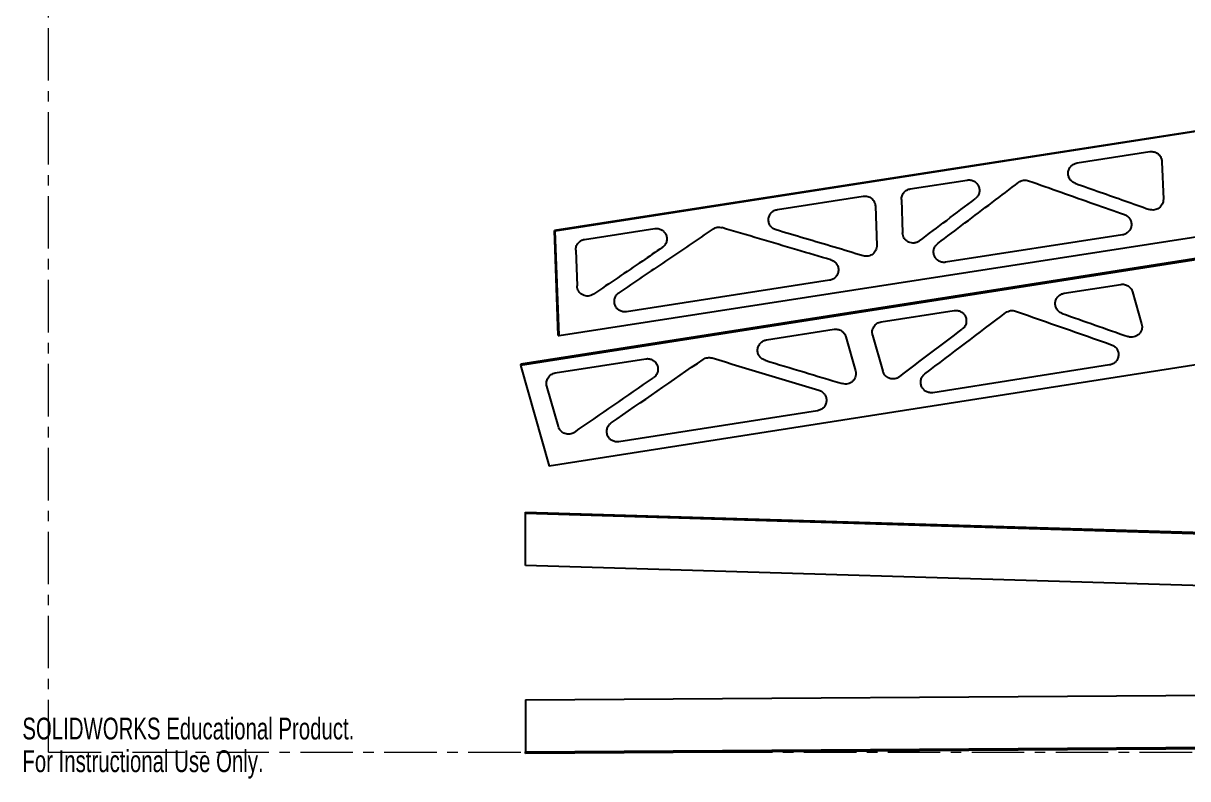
# Model space of a CAD drawing. Header units: inches. Extents: x 0 to 23.8, y 0 to 11.8.
# Drawn here: x 0.01 to 11.11, y 0 to 7.2 of the extents above; entities that cross this region are included whole.
import ezdxf

# ---------------------------------------------------------------- set-up
doc = ezdxf.new("R2010")
doc.units = ezdxf.units.IN
doc.header["$MEASUREMENT"] = 0
doc.linetypes.add('CENTERX2', pattern=[0.8, 0.5, -0.1, 0.1, -0.1])
doc.styles.add('SLDTEXTSTYLE1', font='TXT', dxfattribs={"width": 0.7})

msp = doc.modelspace()

# ---------------------------------------------------------------- linework, layer by layer
at = {"color": 7, "linetype": 'CENTERX2', "lineweight": 18}
for q in [(0.25, 11.75), (23.75, 0.25)]:
    msp.add_line((0.25, 0.25), q, dxfattribs=at)
at = {"color": 7, "linetype": 'Continuous', "lineweight": 25}
for p, q in [((23.489, 8.078), (5.072, 5.221)), ((5.08, 5.219), (23.497, 8.078)), ((5.116, 4.22), (23.534, 7.078)), ((4.747, 3.938), (23.162, 6.822)), ((23.168, 6.829), (4.751, 3.949)), ((10.053, 5.865), (10.748, 5.973)), ((23.435, 5.86), (5.021, 2.977)), ((10.863, 5.877), (10.876, 5.52)), ((8.464, 5.618), (9.007, 5.702)), ((7.197, 5.421), (8.016, 5.549)), ((8.131, 5.453), (8.145, 5.08)), ((8.379, 5.516), (8.391, 5.198)), ((5.08, 5.219), (5.072, 5.221)), ((5.108, 4.222), (5.072, 5.221)), ((5.116, 4.22), (5.08, 5.219)), ((5.359, 5.136), (6.028, 5.24)), ((10.487, 5.18), (8.801, 4.919)), ((5.275, 5.034), (5.287, 4.693)), ((7.694, 4.747), (5.758, 4.446)), ((9.93, 4.623), (10.47, 4.708)), ((10.582, 4.637), (10.669, 4.332)), ((8.186, 4.35), (8.883, 4.459)), ((5.108, 4.222), (5.116, 4.22)), ((7.093, 4.179), (7.738, 4.28)), ((8.105, 4.224), (8.203, 3.88)), ((7.849, 4.209), (7.942, 3.885)), ((5.08, 3.864), (5.943, 3.999)), ((4.751, 3.949), (4.747, 3.938)), ((4.747, 3.938), (5.021, 2.977)), ((10.364, 3.94), (8.679, 3.676)), ((5.109, 3.353), (4.999, 3.737)), ((7.58, 3.504), (5.686, 3.208)), ((4.796, 2.538), (23.641, 1.972)), ((4.796, 2.527), (23.641, 1.958)), ((4.796, 2.029), (4.796, 2.527)), ((23.641, 1.461), (4.796, 2.029)), ((4.796, 0.75), (23.641, 0.873)), ((4.796, 0.75), (4.796, 0.255)), ((4.796, 0.255), (23.641, 0.377)), ((23.641, 0.36), (4.796, 0.238)), ((4.796, 0.238), (4.796, 0.255))]:
    msp.add_line(p, q, dxfattribs=at)
for points, knots in [([(10.748, 5.973), (10.755, 5.974), (10.762, 5.974), (10.776, 5.973), (10.783, 5.972), (10.796, 5.968), (10.803, 5.966), (10.815, 5.959), (10.821, 5.955), (10.832, 5.946), (10.837, 5.941), (10.846, 5.93), (10.85, 5.924), (10.856, 5.912), (10.858, 5.905), (10.862, 5.891), (10.863, 5.884), (10.863, 5.877)], [0, 0, 0, 0, 0.125, 0.125, 0.25, 0.25, 0.375, 0.375, 0.5, 0.5, 0.625, 0.625, 0.75, 0.75, 0.875, 0.875, 1, 1, 1, 1]), ([(10.035, 5.672), (10.025, 5.675), (10.015, 5.681), (9.998, 5.695), (9.99, 5.703), (9.978, 5.721), (9.974, 5.732), (9.969, 5.753), (9.968, 5.764), (9.97, 5.786), (9.973, 5.797), (9.98, 5.812), (9.982, 5.817), (9.989, 5.826), (9.992, 5.83), (10, 5.838), (10.004, 5.842), (10.012, 5.849), (10.017, 5.852), (10.027, 5.857), (10.032, 5.859), (10.042, 5.863), (10.048, 5.864), (10.053, 5.865)], [0, 0, 0, 0, 0.125, 0.125, 0.25, 0.25, 0.375, 0.375, 0.5, 0.5, 0.625, 0.625, 0.6875, 0.6875, 0.75, 0.75, 0.8125, 0.8125, 0.875, 0.875, 0.9375, 0.9375, 1, 1, 1, 1]), ([(8.726, 5.097), (8.899, 5.228), (9.071, 5.358), (9.244, 5.489), (9.329, 5.553), (9.414, 5.617), (9.498, 5.681)], [0.01679595, 0.01679595, 0.01679595, 0.01679595, 0.03329362, 0.03329362, 0.03329362, 0.04139166, 0.04139166, 0.04139166, 0.04139166]), ([(9.007, 5.702), (9.018, 5.704), (9.029, 5.704), (9.051, 5.7), (9.062, 5.696), (9.081, 5.686), (9.09, 5.679), (9.105, 5.662), (9.11, 5.653), (9.119, 5.633), (9.122, 5.622), (9.123, 5.605), (9.123, 5.6), (9.122, 5.589), (9.121, 5.583), (9.118, 5.573), (9.116, 5.567), (9.111, 5.557), (9.109, 5.552), (9.103, 5.543), (9.099, 5.539), (9.092, 5.531), (9.087, 5.527), (9.083, 5.524)], [0, 0, 0, 0, 0.125, 0.125, 0.25, 0.25, 0.375, 0.375, 0.5, 0.5, 0.625, 0.625, 0.6875, 0.6875, 0.75, 0.75, 0.8125, 0.8125, 0.875, 0.875, 0.9375, 0.9375, 1, 1, 1, 1]), ([(9.498, 5.681), (9.505, 5.686), (9.512, 5.69), (9.527, 5.697), (9.535, 5.699), (9.551, 5.701), (9.56, 5.702), (9.576, 5.7), (9.584, 5.698), (9.592, 5.696)], [0, 0, 0, 0, 0.25, 0.25, 0.5, 0.5, 0.75, 0.75, 1, 1, 1, 1]), ([(9.592, 5.696), (9.8, 5.622), (10.007, 5.549), (10.215, 5.476), (10.312, 5.442), (10.408, 5.408), (10.505, 5.373)], [0.00455116, 0.00455116, 0.00455116, 0.00455116, 0.02133226, 0.02133226, 0.02133226, 0.02914692, 0.02914692, 0.02914692, 0.02914692]), ([(10.035, 5.672), (10.115, 5.643), (10.195, 5.615), (10.275, 5.587), (10.431, 5.532), (10.587, 5.477), (10.743, 5.422)], [0.01325517, 0.01325517, 0.01325517, 0.01325517, 0.01972193, 0.01972193, 0.01972193, 0.03230345, 0.03230345, 0.03230345, 0.03230345]), ([(8.016, 5.549), (8.023, 5.55), (8.03, 5.55), (8.044, 5.549), (8.051, 5.548), (8.065, 5.544), (8.071, 5.542), (8.084, 5.535), (8.09, 5.531), (8.101, 5.522), (8.106, 5.517), (8.114, 5.506), (8.118, 5.5), (8.124, 5.488), (8.127, 5.481), (8.13, 5.467), (8.131, 5.461), (8.131, 5.453)], [0, 0, 0, 0, 0.125, 0.125, 0.25, 0.25, 0.375, 0.375, 0.5, 0.5, 0.625, 0.625, 0.75, 0.75, 0.875, 0.875, 1, 1, 1, 1]), ([(8.379, 5.516), (8.379, 5.528), (8.381, 5.54), (8.387, 5.557), (8.389, 5.563), (8.395, 5.573), (8.398, 5.578), (8.406, 5.588), (8.41, 5.592), (8.42, 5.6), (8.425, 5.603), (8.435, 5.609), (8.441, 5.612), (8.452, 5.616), (8.458, 5.617), (8.464, 5.618)], [0, 0, 0, 0, 0.25, 0.25, 0.375, 0.375, 0.5, 0.5, 0.625, 0.625, 0.75, 0.75, 0.875, 0.875, 1, 1, 1, 1]), ([(8.551, 5.122), (8.638, 5.187), (8.724, 5.253), (8.811, 5.318), (8.902, 5.387), (8.992, 5.455), (9.083, 5.524)], [0.01718404, 0.01718404, 0.01718404, 0.01718404, 0.02546042, 0.02546042, 0.02546042, 0.03412455, 0.03412455, 0.03412455, 0.03412455]), ([(10.876, 5.52), (10.876, 5.512), (10.875, 5.504), (10.872, 5.488), (10.869, 5.48), (10.862, 5.466), (10.858, 5.459), (10.848, 5.446), (10.842, 5.441), (10.829, 5.431), (10.821, 5.427), (10.807, 5.421), (10.799, 5.419), (10.783, 5.416), (10.774, 5.416), (10.758, 5.418), (10.75, 5.419), (10.743, 5.422)], [0, 0, 0, 0, 0.125, 0.125, 0.25, 0.25, 0.375, 0.375, 0.5, 0.5, 0.625, 0.625, 0.75, 0.75, 0.875, 0.875, 1, 1, 1, 1]), ([(7.184, 5.227), (7.173, 5.23), (7.163, 5.235), (7.144, 5.248), (7.136, 5.256), (7.124, 5.275), (7.119, 5.285), (7.113, 5.307), (7.112, 5.318), (7.113, 5.341), (7.116, 5.352), (7.125, 5.372), (7.131, 5.382), (7.146, 5.399), (7.155, 5.405), (7.175, 5.416), (7.186, 5.42), (7.197, 5.421)], [0, 0, 0, 0, 0.125, 0.125, 0.25, 0.25, 0.375, 0.375, 0.5, 0.5, 0.625, 0.625, 0.75, 0.75, 0.875, 0.875, 1, 1, 1, 1]), ([(10.505, 5.373), (10.516, 5.37), (10.525, 5.364), (10.543, 5.351), (10.55, 5.342), (10.562, 5.324), (10.566, 5.314), (10.572, 5.292), (10.572, 5.281), (10.57, 5.259), (10.568, 5.248), (10.561, 5.233), (10.558, 5.228), (10.552, 5.219), (10.548, 5.215), (10.541, 5.207), (10.537, 5.203), (10.528, 5.196), (10.523, 5.193), (10.514, 5.188), (10.508, 5.186), (10.498, 5.182), (10.493, 5.181), (10.487, 5.18)], [0, 0, 0, 0, 0.125, 0.125, 0.25, 0.25, 0.375, 0.375, 0.5, 0.5, 0.625, 0.625, 0.6875, 0.6875, 0.75, 0.75, 0.8125, 0.8125, 0.875, 0.875, 0.9375, 0.9375, 1, 1, 1, 1]), ([(6.584, 5.236), (6.433, 5.134), (6.282, 5.032), (6.132, 4.93), (5.983, 4.829), (5.835, 4.729), (5.687, 4.628)], [0.01153273, 0.01153273, 0.01153273, 0.01153273, 0.0254, 0.0254, 0.0254, 0.03905164, 0.03905164, 0.03905164, 0.03905164]), ([(6.028, 5.24), (6.039, 5.242), (6.05, 5.242), (6.072, 5.237), (6.083, 5.234), (6.103, 5.222), (6.111, 5.215), (6.126, 5.198), (6.132, 5.188), (6.14, 5.167), (6.142, 5.156), (6.143, 5.134), (6.142, 5.122), (6.135, 5.101), (6.13, 5.091), (6.117, 5.073), (6.108, 5.065), (6.099, 5.058)], [0, 0, 0, 0, 0.125, 0.125, 0.25, 0.25, 0.375, 0.375, 0.5, 0.5, 0.625, 0.625, 0.75, 0.75, 0.875, 0.875, 1, 1, 1, 1]), ([(6.584, 5.236), (6.59, 5.24), (6.596, 5.243), (6.61, 5.249), (6.617, 5.251), (6.639, 5.254), (6.654, 5.253), (6.668, 5.249)], [0, 0, 0, 0, 0.25, 0.25, 0.5, 0.5, 1, 1, 1, 1]), ([(7.707, 4.942), (7.599, 4.973), (7.491, 5.005), (7.383, 5.037), (7.145, 5.108), (6.906, 5.178), (6.668, 5.249)], [0.01470456, 0.01470456, 0.01470456, 0.01470456, 0.02328779, 0.02328779, 0.02328779, 0.04222354, 0.04222354, 0.04222354, 0.04222354]), ([(8.016, 4.98), (7.83, 5.035), (7.644, 5.091), (7.458, 5.146), (7.366, 5.173), (7.275, 5.2), (7.184, 5.227)], [0.00690659, 0.00690659, 0.00690659, 0.00690659, 0.02170452, 0.02170452, 0.02170452, 0.02896626, 0.02896626, 0.02896626, 0.02896626]), ([(5.275, 5.034), (5.274, 5.046), (5.276, 5.058), (5.282, 5.075), (5.284, 5.081), (5.29, 5.091), (5.294, 5.096), (5.301, 5.106), (5.306, 5.11), (5.315, 5.118), (5.32, 5.121), (5.33, 5.127), (5.336, 5.13), (5.347, 5.134), (5.353, 5.135), (5.359, 5.136)], [0, 0, 0, 0, 0.25, 0.25, 0.375, 0.375, 0.5, 0.5, 0.625, 0.625, 0.75, 0.75, 0.875, 0.875, 1, 1, 1, 1]), ([(8.551, 5.122), (8.544, 5.116), (8.536, 5.112), (8.523, 5.107), (8.519, 5.105), (8.51, 5.103), (8.505, 5.103), (8.492, 5.101), (8.483, 5.101), (8.465, 5.105), (8.456, 5.107), (8.44, 5.115), (8.432, 5.12), (8.418, 5.132), (8.412, 5.139), (8.397, 5.162), (8.391, 5.18), (8.391, 5.198)], [0, 0, 0, 0, 0.125, 0.125, 0.1875, 0.1875, 0.25, 0.25, 0.375, 0.375, 0.5, 0.5, 0.625, 0.625, 0.75, 0.75, 1, 1, 1, 1]), ([(6.099, 5.058), (6.036, 5.016), (5.973, 4.973), (5.91, 4.93), (5.754, 4.825), (5.599, 4.719), (5.443, 4.614)], [0.01873979, 0.01873979, 0.01873979, 0.01873979, 0.02454436, 0.02454436, 0.02454436, 0.03887726, 0.03887726, 0.03887726, 0.03887726]), ([(8.145, 5.08), (8.145, 5.072), (8.144, 5.064), (8.141, 5.049), (8.139, 5.041), (8.132, 5.027), (8.128, 5.02), (8.118, 5.008), (8.112, 5.002), (8.1, 4.992), (8.093, 4.988), (8.079, 4.982), (8.071, 4.979), (8.056, 4.976), (8.048, 4.976), (8.032, 4.977), (8.024, 4.978), (8.016, 4.98)], [0, 0, 0, 0, 0.125, 0.125, 0.25, 0.25, 0.375, 0.375, 0.5, 0.5, 0.625, 0.625, 0.75, 0.75, 0.875, 0.875, 1, 1, 1, 1]), ([(8.801, 4.919), (8.79, 4.917), (8.78, 4.917), (8.758, 4.921), (8.747, 4.925), (8.728, 4.936), (8.719, 4.942), (8.704, 4.959), (8.698, 4.968), (8.69, 4.989), (8.687, 4.999), (8.686, 5.016), (8.686, 5.022), (8.687, 5.033), (8.688, 5.038), (8.691, 5.049), (8.693, 5.054), (8.697, 5.064), (8.7, 5.069), (8.706, 5.078), (8.71, 5.082), (8.717, 5.09), (8.721, 5.094), (8.726, 5.097)], [0, 0, 0, 0, 0.125, 0.125, 0.25, 0.25, 0.375, 0.375, 0.5, 0.5, 0.625, 0.625, 0.6875, 0.6875, 0.75, 0.75, 0.8125, 0.8125, 0.875, 0.875, 0.9375, 0.9375, 1, 1, 1, 1]), ([(7.707, 4.942), (7.718, 4.938), (7.728, 4.933), (7.746, 4.92), (7.754, 4.912), (7.767, 4.893), (7.772, 4.883), (7.778, 4.861), (7.779, 4.85), (7.778, 4.828), (7.775, 4.817), (7.766, 4.796), (7.76, 4.786), (7.745, 4.77), (7.736, 4.763), (7.716, 4.752), (7.705, 4.749), (7.694, 4.747)], [0, 0, 0, 0, 0.125, 0.125, 0.25, 0.25, 0.375, 0.375, 0.5, 0.5, 0.625, 0.625, 0.75, 0.75, 0.875, 0.875, 1, 1, 1, 1]), ([(5.443, 4.614), (5.435, 4.609), (5.427, 4.605), (5.411, 4.599), (5.402, 4.597), (5.384, 4.596), (5.375, 4.597), (5.358, 4.6), (5.349, 4.603), (5.334, 4.611), (5.326, 4.616), (5.313, 4.628), (5.307, 4.635), (5.298, 4.65), (5.294, 4.658), (5.289, 4.675), (5.287, 4.684), (5.287, 4.693)], [0, 0, 0, 0, 0.125, 0.125, 0.25, 0.25, 0.375, 0.375, 0.5, 0.5, 0.625, 0.625, 0.75, 0.75, 0.875, 0.875, 1, 1, 1, 1]), ([(10.47, 4.708), (10.482, 4.71), (10.494, 4.71), (10.512, 4.706), (10.518, 4.704), (10.529, 4.7), (10.535, 4.697), (10.545, 4.69), (10.549, 4.687), (10.558, 4.678), (10.562, 4.674), (10.57, 4.664), (10.573, 4.659), (10.578, 4.648), (10.58, 4.643), (10.582, 4.637)], [0, 0, 0, 0, 0.25, 0.25, 0.375, 0.375, 0.5, 0.5, 0.625, 0.625, 0.75, 0.75, 0.875, 0.875, 1, 1, 1, 1]), ([(5.758, 4.446), (5.747, 4.445), (5.736, 4.445), (5.714, 4.449), (5.703, 4.453), (5.683, 4.464), (5.675, 4.471), (5.66, 4.488), (5.654, 4.498), (5.646, 4.519), (5.643, 4.53), (5.643, 4.553), (5.644, 4.564), (5.651, 4.586), (5.656, 4.596), (5.669, 4.614), (5.677, 4.622), (5.687, 4.628)], [0, 0, 0, 0, 0.125, 0.125, 0.25, 0.25, 0.375, 0.375, 0.5, 0.5, 0.625, 0.625, 0.75, 0.75, 0.875, 0.875, 1, 1, 1, 1]), ([(9.913, 4.43), (9.902, 4.434), (9.893, 4.439), (9.875, 4.453), (9.868, 4.461), (9.856, 4.48), (9.851, 4.49), (9.846, 4.512), (9.845, 4.523), (9.847, 4.545), (9.85, 4.555), (9.857, 4.571), (9.859, 4.575), (9.866, 4.585), (9.869, 4.589), (9.876, 4.597), (9.881, 4.601), (9.889, 4.607), (9.894, 4.61), (9.904, 4.616), (9.909, 4.618), (9.919, 4.621), (9.925, 4.623), (9.93, 4.623)], [0, 0, 0, 0, 0.125, 0.125, 0.25, 0.25, 0.375, 0.375, 0.5, 0.5, 0.625, 0.625, 0.6875, 0.6875, 0.75, 0.75, 0.8125, 0.8125, 0.875, 0.875, 0.9375, 0.9375, 1, 1, 1, 1]), ([(8.883, 4.459), (8.894, 4.461), (8.905, 4.461), (8.927, 4.457), (8.937, 4.453), (8.957, 4.443), (8.965, 4.436), (8.98, 4.419), (8.986, 4.41), (8.995, 4.389), (8.997, 4.379), (8.998, 4.362), (8.998, 4.357), (8.997, 4.346), (8.996, 4.34), (8.994, 4.33), (8.992, 4.324), (8.987, 4.314), (8.984, 4.309), (8.978, 4.3), (8.975, 4.296), (8.967, 4.288), (8.963, 4.284), (8.959, 4.281)], [0, 0, 0, 0, 0.125, 0.125, 0.25, 0.25, 0.375, 0.375, 0.5, 0.5, 0.625, 0.625, 0.6875, 0.6875, 0.75, 0.75, 0.8125, 0.8125, 0.875, 0.875, 0.9375, 0.9375, 1, 1, 1, 1]), ([(9.375, 4.439), (9.381, 4.444), (9.388, 4.448), (9.404, 4.454), (9.412, 4.457), (9.428, 4.459), (9.436, 4.46), (9.452, 4.458), (9.46, 4.456), (9.468, 4.454)], [0, 0, 0, 0, 0.25, 0.25, 0.5, 0.5, 0.75, 0.75, 1, 1, 1, 1]), ([(8.105, 4.224), (8.103, 4.231), (8.102, 4.238), (8.101, 4.252), (8.101, 4.259), (8.103, 4.273), (8.105, 4.28), (8.11, 4.293), (8.113, 4.299), (8.121, 4.311), (8.125, 4.317), (8.135, 4.327), (8.14, 4.331), (8.152, 4.339), (8.159, 4.342), (8.172, 4.347), (8.179, 4.349), (8.186, 4.35)], [0, 0, 0, 0, 0.125, 0.125, 0.25, 0.25, 0.375, 0.375, 0.5, 0.5, 0.625, 0.625, 0.75, 0.75, 0.875, 0.875, 1, 1, 1, 1]), ([(10.669, 4.332), (10.672, 4.323), (10.673, 4.314), (10.673, 4.301), (10.673, 4.296), (10.671, 4.287), (10.671, 4.283), (10.667, 4.27), (10.663, 4.261), (10.654, 4.246), (10.648, 4.238), (10.635, 4.226), (10.627, 4.221), (10.611, 4.212), (10.603, 4.209), (10.576, 4.203), (10.557, 4.204), (10.54, 4.21)], [0, 0, 0, 0, 0.125, 0.125, 0.1875, 0.1875, 0.25, 0.25, 0.375, 0.375, 0.5, 0.5, 0.625, 0.625, 0.75, 0.75, 1, 1, 1, 1]), ([(7.738, 4.28), (7.75, 4.282), (7.762, 4.282), (7.78, 4.278), (7.785, 4.276), (7.796, 4.272), (7.802, 4.269), (7.812, 4.262), (7.817, 4.259), (7.826, 4.25), (7.83, 4.246), (7.837, 4.236), (7.84, 4.231), (7.845, 4.22), (7.848, 4.215), (7.849, 4.209)], [0, 0, 0, 0, 0.25, 0.25, 0.375, 0.375, 0.5, 0.5, 0.625, 0.625, 0.75, 0.75, 0.875, 0.875, 1, 1, 1, 1]), ([(7.08, 3.985), (7.069, 3.988), (7.059, 3.993), (7.041, 4.006), (7.033, 4.014), (7.02, 4.033), (7.015, 4.043), (7.009, 4.065), (7.008, 4.076), (7.01, 4.098), (7.013, 4.109), (7.021, 4.13), (7.028, 4.139), (7.043, 4.156), (7.052, 4.163), (7.072, 4.174), (7.082, 4.177), (7.093, 4.179)], [0, 0, 0, 0, 0.125, 0.125, 0.25, 0.25, 0.375, 0.375, 0.5, 0.5, 0.625, 0.625, 0.75, 0.75, 0.875, 0.875, 1, 1, 1, 1]), ([(10.382, 4.133), (10.392, 4.13), (10.402, 4.124), (10.419, 4.111), (10.427, 4.102), (10.439, 4.084), (10.443, 4.074), (10.448, 4.052), (10.449, 4.041), (10.447, 4.019), (10.444, 4.008), (10.438, 3.993), (10.435, 3.988), (10.429, 3.979), (10.425, 3.975), (10.418, 3.967), (10.414, 3.963), (10.405, 3.956), (10.4, 3.953), (10.391, 3.948), (10.385, 3.946), (10.375, 3.942), (10.37, 3.941), (10.364, 3.94)], [0, 0, 0, 0, 0.125, 0.125, 0.25, 0.25, 0.375, 0.375, 0.5, 0.5, 0.625, 0.625, 0.6875, 0.6875, 0.75, 0.75, 0.8125, 0.8125, 0.875, 0.875, 0.9375, 0.9375, 1, 1, 1, 1]), ([(5.943, 3.999), (5.954, 4.001), (5.966, 4.001), (5.988, 3.996), (5.998, 3.993), (6.018, 3.981), (6.027, 3.974), (6.042, 3.957), (6.047, 3.948), (6.056, 3.927), (6.058, 3.916), (6.059, 3.893), (6.058, 3.882), (6.051, 3.86), (6.046, 3.85), (6.033, 3.832), (6.025, 3.824), (6.015, 3.818)], [0, 0, 0, 0, 0.125, 0.125, 0.25, 0.25, 0.375, 0.375, 0.5, 0.5, 0.625, 0.625, 0.75, 0.75, 0.875, 0.875, 1, 1, 1, 1]), ([(6.489, 3.993), (6.496, 3.997), (6.502, 4.001), (6.516, 4.006), (6.523, 4.008), (6.545, 4.012), (6.561, 4.011), (6.575, 4.007)], [0, 0, 0, 0, 0.25, 0.25, 0.5, 0.5, 1, 1, 1, 1]), ([(7.942, 3.885), (7.944, 3.876), (7.946, 3.868), (7.946, 3.85), (7.945, 3.841), (7.94, 3.824), (7.937, 3.815), (7.928, 3.8), (7.922, 3.793), (7.91, 3.78), (7.902, 3.775), (7.887, 3.766), (7.878, 3.763), (7.861, 3.758), (7.852, 3.757), (7.834, 3.758), (7.825, 3.759), (7.817, 3.762)], [0, 0, 0, 0, 0.125, 0.125, 0.25, 0.25, 0.375, 0.375, 0.5, 0.5, 0.625, 0.625, 0.75, 0.75, 0.875, 0.875, 1, 1, 1, 1]), ([(4.999, 3.737), (4.997, 3.744), (4.996, 3.751), (4.995, 3.765), (4.995, 3.772), (4.997, 3.786), (4.999, 3.793), (5.004, 3.806), (5.007, 3.813), (5.015, 3.825), (5.019, 3.83), (5.029, 3.84), (5.034, 3.845), (5.046, 3.852), (5.053, 3.856), (5.066, 3.861), (5.073, 3.863), (5.08, 3.864)], [0, 0, 0, 0, 0.125, 0.125, 0.25, 0.25, 0.375, 0.375, 0.5, 0.5, 0.625, 0.625, 0.75, 0.75, 0.875, 0.875, 1, 1, 1, 1]), ([(8.36, 3.828), (8.353, 3.823), (8.346, 3.819), (8.332, 3.812), (8.324, 3.81), (8.308, 3.807), (8.3, 3.807), (8.283, 3.808), (8.276, 3.81), (8.26, 3.815), (8.253, 3.819), (8.239, 3.827), (8.233, 3.832), (8.216, 3.85), (8.208, 3.864), (8.203, 3.88)], [0, 0, 0, 0, 0.125, 0.125, 0.25, 0.25, 0.375, 0.375, 0.5, 0.5, 0.625, 0.625, 0.75, 0.75, 1, 1, 1, 1]), ([(8.679, 3.676), (8.668, 3.675), (8.657, 3.675), (8.635, 3.679), (8.624, 3.682), (8.605, 3.693), (8.596, 3.7), (8.582, 3.716), (8.576, 3.726), (8.567, 3.746), (8.564, 3.757), (8.563, 3.774), (8.563, 3.779), (8.564, 3.79), (8.565, 3.795), (8.568, 3.806), (8.57, 3.811), (8.574, 3.821), (8.577, 3.826), (8.583, 3.835), (8.587, 3.84), (8.594, 3.848), (8.598, 3.852), (8.603, 3.855)], [0, 0, 0, 0, 0.125, 0.125, 0.25, 0.25, 0.375, 0.375, 0.5, 0.5, 0.625, 0.625, 0.6875, 0.6875, 0.75, 0.75, 0.8125, 0.8125, 0.875, 0.875, 0.9375, 0.9375, 1, 1, 1, 1]), ([(7.593, 3.699), (7.604, 3.696), (7.614, 3.691), (7.633, 3.677), (7.64, 3.669), (7.653, 3.651), (7.658, 3.64), (7.664, 3.619), (7.665, 3.607), (7.663, 3.585), (7.661, 3.574), (7.652, 3.553), (7.646, 3.544), (7.631, 3.527), (7.622, 3.52), (7.602, 3.51), (7.591, 3.506), (7.58, 3.504)], [0, 0, 0, 0, 0.125, 0.125, 0.25, 0.25, 0.375, 0.375, 0.5, 0.5, 0.625, 0.625, 0.75, 0.75, 0.875, 0.875, 1, 1, 1, 1]), ([(5.262, 3.298), (5.255, 3.293), (5.248, 3.29), (5.234, 3.284), (5.226, 3.282), (5.21, 3.28), (5.202, 3.28), (5.187, 3.281), (5.179, 3.283), (5.164, 3.289), (5.157, 3.292), (5.144, 3.301), (5.138, 3.306), (5.127, 3.317), (5.122, 3.324), (5.114, 3.338), (5.111, 3.345), (5.109, 3.353)], [0, 0, 0, 0, 0.125, 0.125, 0.25, 0.25, 0.375, 0.375, 0.5, 0.5, 0.625, 0.625, 0.75, 0.75, 0.875, 0.875, 1, 1, 1, 1]), ([(5.686, 3.208), (5.675, 3.206), (5.664, 3.206), (5.642, 3.21), (5.631, 3.214), (5.612, 3.225), (5.603, 3.232), (5.588, 3.249), (5.582, 3.259), (5.574, 3.28), (5.571, 3.291), (5.57, 3.314), (5.572, 3.325), (5.578, 3.346), (5.583, 3.356), (5.597, 3.375), (5.605, 3.382), (5.614, 3.389)], [0, 0, 0, 0, 0.125, 0.125, 0.25, 0.25, 0.375, 0.375, 0.5, 0.5, 0.625, 0.625, 0.75, 0.75, 0.875, 0.875, 1, 1, 1, 1]), ([(4.796, 2.527), (4.796, 2.53), (4.796, 2.534), (4.796, 2.537), (4.796, 2.538)], [0.385225538, 0.385225538, 0.385225538, 0.385225538, 0.389640454, 0.39136797, 0.39136797, 0.39136797, 0.39136797])]:
    msp.add_open_spline(points, degree=3, knots=knots, dxfattribs=at)
for points in [[(9.468, 4.454), (9.773, 4.347), (10.077, 4.24), (10.382, 4.133)], [(8.603, 3.855), (8.86, 4.05), (9.117, 4.244), (9.375, 4.439)], [(9.913, 4.43), (10.122, 4.357), (10.331, 4.284), (10.54, 4.21)], [(8.36, 3.828), (8.559, 3.979), (8.759, 4.13), (8.959, 4.281)], [(6.575, 4.007), (6.915, 3.904), (7.254, 3.801), (7.593, 3.699)], [(5.614, 3.389), (5.906, 3.59), (6.198, 3.792), (6.489, 3.993)], [(7.08, 3.985), (7.326, 3.91), (7.571, 3.836), (7.817, 3.762)], [(5.262, 3.298), (5.513, 3.471), (5.764, 3.644), (6.015, 3.818)]]:
    msp.add_open_spline(points, degree=3, dxfattribs=at)

# ---------------------------------------------------------------- texts
at = {"color": 7, "linetype": 'Continuous', "char_height": 0.2076, "attachment_point": 1, "style": 'SLDTEXTSTYLE1'}
for s, insert in [('SOLIDWORKS Educational Product.', (0, 0.579)), ('For Instructional Use Only.', (0, 0.268))]:
    msp.add_mtext(s, dxfattribs=dict(at, insert=insert))

doc.saveas('drawing.dxf')
